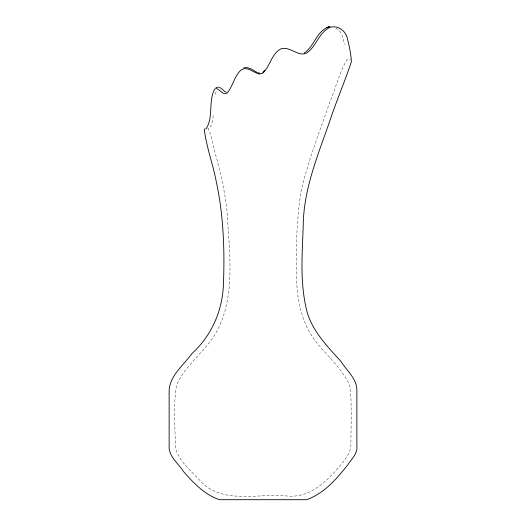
<?xml version="1.0" encoding="UTF-8"?>
<svg xmlns="http://www.w3.org/2000/svg" width="526" height="526" viewBox="0 0 526 526"><rect width="100%" height="100%" fill="white"/><g stroke="black" fill="none" stroke-linecap="round" stroke-linejoin="round"><path stroke-width="0.39" stroke-dasharray="2.63 1.97" d="M213.26 115.825C212.399 119.987 212.668 125.865 208.48 128.291L208 128.291C212.714 137.641 213.543 148.726 216.738 158.707C221.163 175.717 225.016 192.904 226.982 210.393C229.362 255.781 238.692 310.241 205.39 347.397C195.067 359.317 183.068 370.488 176.519 385.111C173.172 406.059 175.026 427.816 175.618 449C179.892 461.65 190.741 470.803 199.689 480.238C221.683 505.124 257.957 493.059 286.46 495.952C307.697 498.359 324.161 484.15 337.054 469.199C343.241 461.572 351.552 453.734 350.901 443.037C351.026 424.798 351.743 406.493 350.388 388.287C349.599 384.67 347.877 381.376 345.944 378.26C336.877 363.459 323.477 352.078 313.246 338.159C302.154 321.912 297.67 302.102 296.697 282.686C295.724 252.046 296.362 221.163 301.168 190.846C308.282 160.338 319.795 131.066 330.019 101.498C335.766 87.803 339.428 72.93 346.687 59.977L347.949 59.464L350.507 59.596M215.43 94.22L216.482 90.071M335.89 28.134C342.097 30.968 343.156 38.72 344.563 44.651"/><path stroke-width="0.79" d="M205.002 128.66L204.338 129.521C206.396 147.063 212.951 164.073 216.252 181.496C223.372 214.529 224.733 248.568 223.504 282.258C223.096 309.137 212.142 335.253 192.069 353.406C183.896 364.906 169.661 375.603 169.135 390.746L169.135 445.686C168.248 456.318 178.492 463.373 183.535 471.559C193.548 483 204.693 494.749 219.46 499.7L306.54 499.7C323.983 493.585 336.64 478.923 347.791 464.813C351.585 458.942 357.989 453.392 356.865 445.686L356.865 390.746C357.318 379.055 346.746 370.804 341.098 361.612C326.271 345.22 309.715 328.526 305.652 305.849C300.142 279.825 302.213 252.96 303.206 226.594C303.318 187.782 319.413 151.948 331.551 115.819C337.843 97.711 345.312 79.998 351.355 61.818C351.052 54.178 349.376 46.604 347.515 39.207C346.167 30.462 336.607 23.795 328.283 28.161C318.315 34.078 315.856 47.136 306.158 53.396C297.137 56.407 289.951 46.051 280.983 48.819C271.291 53.751 270.305 66.381 262.586 73.318L259.318 74.041C253.065 72.693 246.628 65.046 240.329 70.668C234.195 76.967 232.775 86.244 227.252 92.977L224.819 93.766C221.374 93.03 219.658 89.413 216.331 88.506L214.707 89.085C208.033 101.176 213.806 117.272 206.028 128.903M262.816 72.529L264.775 70.274M304.206 53.067C314.66 46.091 316.83 29.982 329.933 26.51L326.83 27.582M215.949 87.75L218.408 87.073M243.729 67.834L247.194 67.479M247.785 67.88L250.718 68.696L256.767 72.292M257.523 72.535L259.811 73.278M226.311 92.234C223.471 91.392 222.163 88.184 219.296 87.375"/></g></svg>
